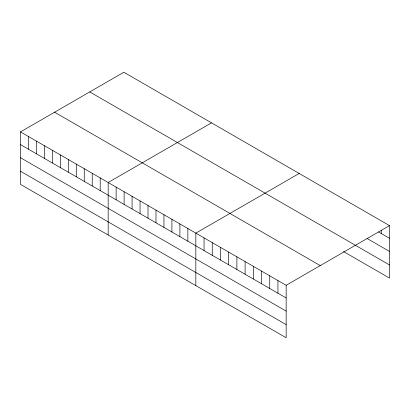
<?xml version="1.0" encoding="UTF-8"?>
<svg xmlns="http://www.w3.org/2000/svg" width="410" height="410" viewBox="0 0 410 410"><rect width="100%" height="100%" fill="white"/><g stroke="black" fill="none" stroke-linecap="round" stroke-linejoin="round"><path stroke-width="0.61" d="M20.5 131.902L286.154 285.278L286.154 337.763L20.5 184.387L20.5 131.902L123.846 72.237L389.5 225.613L389.5 278.098L343.518 251.55M211.514 122.851L108.168 182.517L108.168 235.002M299.177 173.466L195.831 233.131L195.831 285.616M286.154 285.278L389.5 225.613M378.553 231.973L389.5 238.292M367.058 238.471L389.5 251.427M89.744 91.927L389.5 264.962M54.602 112.212L320.256 265.588M20.5 144.587L286.154 297.957M20.5 157.722L286.154 311.093M20.5 171.252L286.154 324.628M381.29 230.379L381.29 233.551M277.944 280.537L277.944 293.217M269.734 275.797L269.734 288.476M261.524 271.056L261.524 283.735M253.308 266.315L253.308 278.995M245.098 261.575L245.098 274.254M236.888 256.834L236.888 269.513M228.677 252.094L228.677 264.773M220.467 247.353L220.467 260.032M212.252 242.612L212.252 255.292M204.042 237.872L204.042 250.551M187.862 228.529L187.862 241.208M179.893 223.927L179.893 236.611M171.923 219.324L171.923 232.009M163.954 214.722L163.954 227.406M155.984 210.125L155.984 222.804M148.015 205.523L148.015 218.202M140.046 200.921L140.046 213.605M132.076 196.318L132.076 209.003M124.107 191.716L124.107 204.4M116.138 187.119L116.138 199.798M100.199 177.914L100.199 190.599M92.224 173.312L92.224 185.996M84.255 168.71L84.255 181.394M76.286 164.113L76.286 176.792M68.316 159.51L68.316 172.19M60.347 154.908L60.347 167.593M52.377 150.306L52.377 162.99M44.408 145.704L44.408 158.388M36.439 141.107L36.439 153.786M28.469 136.504L28.469 149.184"/></g></svg>
